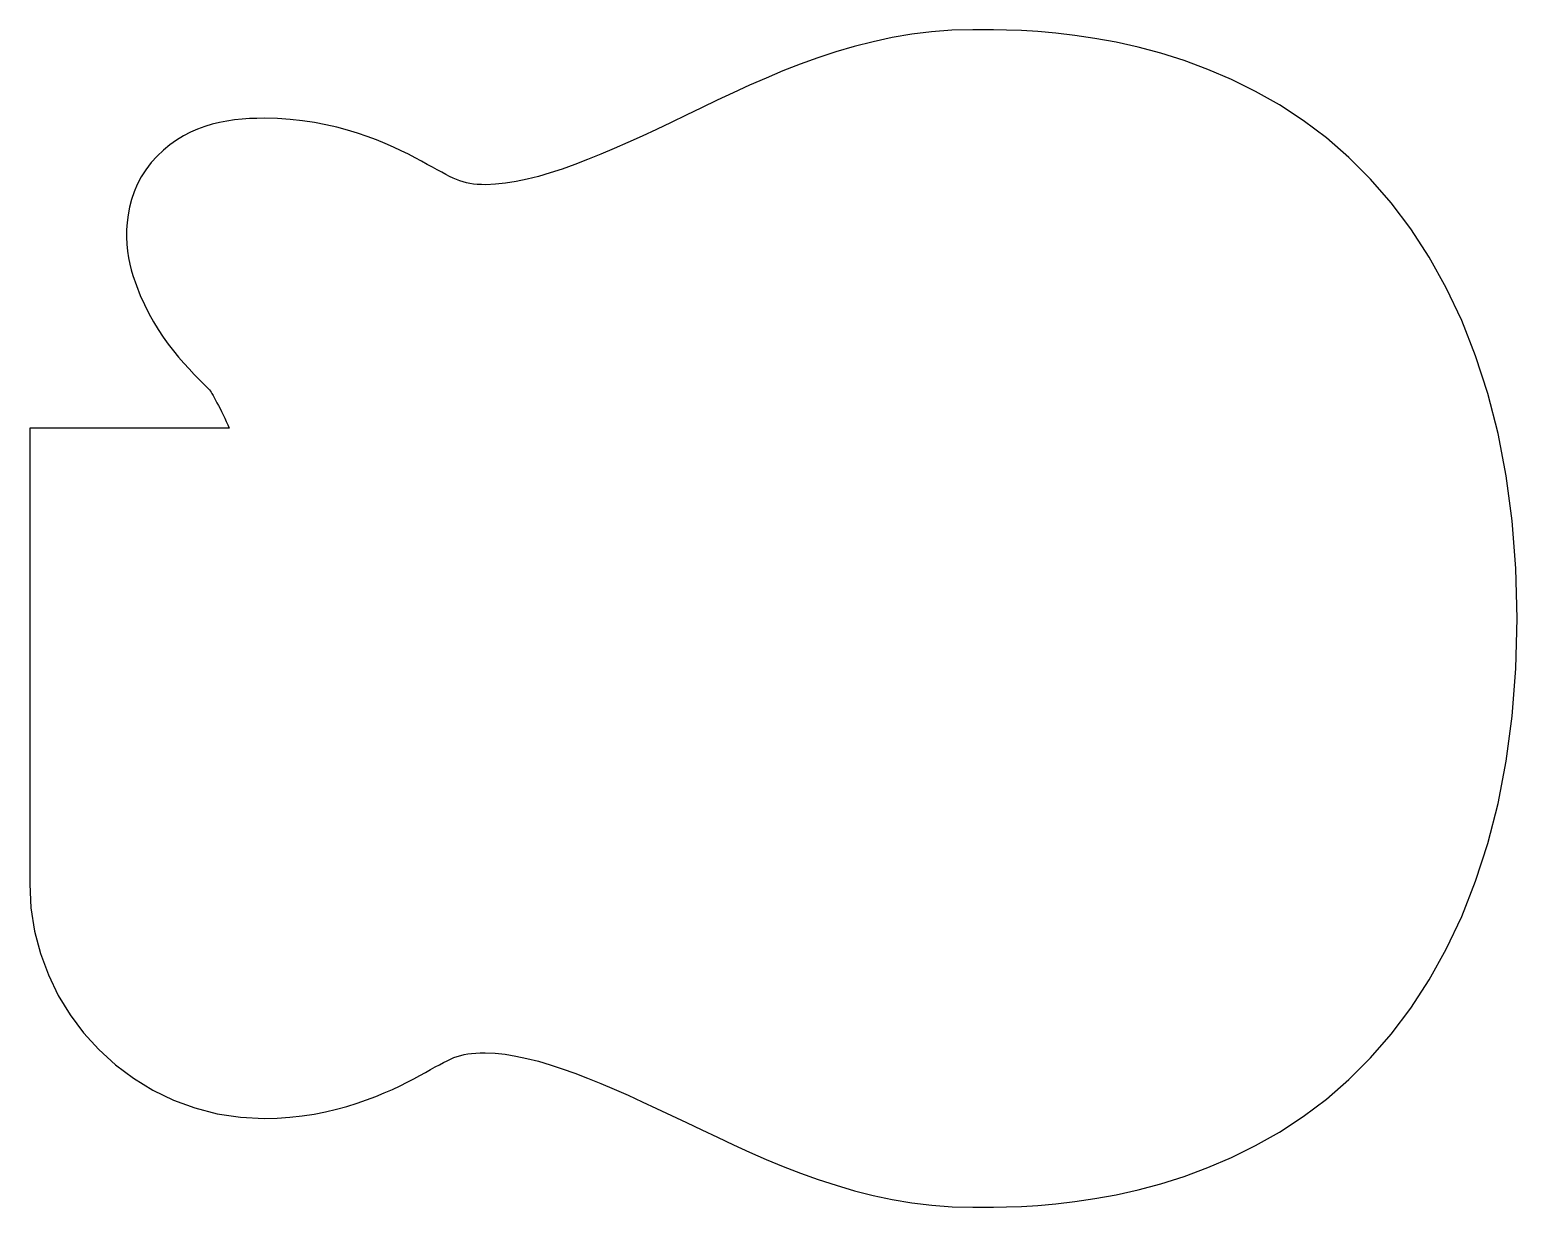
# Model space of a CAD drawing. Extents: x -8 to 328, y 14 to 280.
import ezdxf

# ---------------------------------------------------------------- set-up
doc = ezdxf.new("R2010")
doc.units = 0
doc.layers.add('outerShellOut2', color=7, linetype='CONTINUOUS')

msp = doc.modelspace()

# ---------------------------------------------------------------- linework, layer by layer
at = {"layer": 'outerShellOut2', "color": 7}
for p, q in [((191.71845, 278.97557), (187.30744, 278.226144)), ((196.21975, 279.532857), (191.71845, 278.97557)), ((200.81303, 279.880249), (196.21975, 279.532857)), ((205.5, 279.999992), (200.81303, 279.880249)), ((207.6103, 280.000491), (205.5, 279.999992)), ((210.16942, 279.984711), (207.6103, 280.000491)), ((213.14467, 279.925651), (210.16942, 279.984711)), ((216.50338, 279.796506), (213.14467, 279.925651)), ((220.21285, 279.570471), (216.50338, 279.796506)), ((224.2404, 279.220741), (220.21285, 279.570471)), ((228.55336, 278.720513), (224.2404, 279.220741)), ((178.74947, 276.221893), (174.59912, 275.002579)), ((182.98502, 277.302333), (178.74947, 276.221893)), ((187.30744, 278.226144), (182.98502, 277.302333)), ((233.11903, 278.04298), (228.55336, 278.720513)), ((237.90474, 277.161339), (233.11903, 278.04298)), ((242.8778, 276.048786), (237.90474, 277.161339)), ((248.00553, 274.678514), (242.8778, 276.048786)), ((166.54717, 272.218347), (162.64217, 270.68894)), ((170.53225, 273.662145), (166.54717, 272.218347)), ((174.59912, 275.002579), (170.53225, 273.662145)), ((253.25525, 273.02372), (248.00553, 274.678514)), ((258.59427, 271.0576), (253.25525, 273.02372)), ((158.81556, 269.091678), (155.06564, 267.444316)), ((162.64217, 270.68894), (158.81556, 269.091678)), ((263.98991, 268.753347), (258.59427, 271.0576)), ((151.3907, 265.76461), (147.78906, 264.070315)), ((155.06564, 267.444316), (151.3907, 265.76461)), ((269.40949, 266.084159), (263.98991, 268.753347)), ((274.82032, 263.02323), (269.40949, 266.084159)), ((144.259, 262.379185), (140.79883, 260.708975)), ((147.78906, 264.070315), (144.259, 262.379185)), ((280.16536, 259.530393), (274.82032, 263.02323)), ((35.362132, 259.042309), (33.685592, 258.635125)), ((37.050679, 259.366238), (35.362132, 259.042309)), ((38.746276, 259.614423), (37.050679, 259.366238)), ((40.443964, 259.794379), (38.746276, 259.614423)), ((42.138786, 259.913617), (40.443964, 259.794379)), ((43.825784, 259.979647), (42.138786, 259.913617)), ((45.500001, 259.999987), (43.825784, 259.979647)), ((48.471861, 259.934697), (45.500001, 259.999987)), ((51.349105, 259.746127), (48.471861, 259.934697)), ((54.130481, 259.445246), (51.349105, 259.746127)), ((56.814735, 259.043018), (54.130481, 259.445246)), ((59.400614, 258.55041), (56.814735, 259.043018)), ((137.40549, 259.078993), (134.07833, 257.50155)), ((140.79883, 260.708975), (137.40549, 259.078993)), ((285.38883, 255.577485), (280.16536, 259.530393)), ((27.198658, 256.023579), (25.65652, 255.087426)), ((28.777593, 256.838913), (27.198658, 256.023579)), ((30.388365, 257.54094), (28.777593, 256.838913)), ((32.026017, 258.137173), (30.388365, 257.54094)), ((33.685592, 258.635125), (32.026017, 258.137173)), ((61.886865, 257.978387), (59.400614, 258.55041)), ((64.272235, 257.337914), (61.886865, 257.978387)), ((66.55547, 256.639957), (64.272235, 257.337914)), ((68.735318, 255.895482), (66.55547, 256.639957)), ((70.810526, 255.115453), (68.735318, 255.895482)), ((130.81922, 255.983907), (127.63004, 254.533325)), ((134.07833, 257.50155), (130.81922, 255.983907)), ((290.45991, 251.155702), (285.38883, 255.577485)), ((22.702461, 252.822611), (21.300456, 251.478924)), ((24.156135, 254.022941), (22.702461, 252.822611)), ((25.65652, 255.087426), (24.156135, 254.022941)), ((72.779839, 254.310836), (70.810526, 255.115453)), ((74.642006, 253.492597), (72.779839, 254.310836)), ((76.395773, 252.671701), (74.642006, 253.492597)), ((78.039886, 251.859113), (76.395773, 252.671701)), ((124.51268, 253.157065), (121.46902, 251.862386)), ((127.63004, 254.533325), (124.51268, 253.157065)), ((19.955078, 249.984366), (18.730208, 248.385865)), ((21.300456, 251.478924), (19.955078, 249.984366)), ((79.573093, 251.0658), (78.039886, 251.859113)), ((80.994141, 250.302725), (79.573093, 251.0658)), ((82.295936, 249.589003), (80.994141, 250.302725)), ((83.481321, 248.935164), (82.295936, 249.589003)), ((84.563952, 248.339299), (83.481321, 248.935164)), ((115.61033, 249.54682), (112.79906, 248.540453)), ((118.50094, 250.656551), (115.61033, 249.54682)), ((121.46902, 251.862386), (118.50094, 250.656551)), ((295.34779, 246.256242), (290.45991, 251.155702)), ((17.67988, 246.741963), (16.794281, 245.062568)), ((18.730208, 248.385865), (17.67988, 246.741963)), ((85.557482, 247.799498), (84.563952, 248.339299)), ((86.475565, 247.313853), (85.557482, 247.799498)), ((87.331855, 246.880454), (86.475565, 247.313853)), ((88.140005, 246.497392), (87.331855, 246.880454)), ((88.913671, 246.162758), (88.140005, 246.497392)), ((89.666505, 245.874643), (88.913671, 246.162758)), ((90.412162, 245.631138), (89.666505, 245.874643)), ((91.164295, 245.430332), (90.412162, 245.631138)), ((91.936559, 245.270318), (91.164295, 245.430332)), ((99.9988, 245.313211), (97.703139, 245.079506)), ((102.3851, 245.693844), (99.9988, 245.313211)), ((104.86016, 246.214146), (102.3851, 245.693844)), ((107.42209, 246.866855), (104.86016, 246.214146)), ((110.06902, 247.644711), (107.42209, 246.866855)), ((112.79906, 248.540453), (110.06902, 247.644711)), ((300.02168, 240.870303), (295.34779, 246.256242)), ((16.063597, 243.357592), (15.478015, 241.636945)), ((16.794281, 245.062568), (16.063597, 243.357592)), ((92.742608, 245.149186), (91.936559, 245.270318)), ((93.596095, 245.065026), (92.742608, 245.149186)), ((94.510674, 245.015926), (93.596095, 245.065026)), ((95.5, 244.999986), (94.510674, 245.015926)), ((97.703139, 245.079506), (95.5, 244.999986)), ((15.027721, 239.910536), (14.702901, 238.188275)), ((15.478015, 241.636945), (15.027721, 239.910536)), ((304.45076, 234.989082), (300.02168, 240.870303)), ((14.493742, 236.480072), (14.39043, 234.795838)), ((14.702901, 238.188275), (14.493742, 236.480072)), ((14.39043, 234.795838), (14.38313, 233.145483)), ((14.38313, 233.145483), (14.46207, 231.538915)), ((308.60423, 228.603776), (304.45076, 234.989082)), ((14.46207, 231.538915), (14.617419, 229.986047)), ((14.617419, 229.986047), (14.839362, 228.496786)), ((14.839362, 228.496786), (15.118085, 227.081044)), ((312.45129, 221.705584), (308.60423, 228.603776)), ((15.118085, 227.081044), (15.443774, 225.748731)), ((15.443774, 225.748731), (15.806615, 224.509756)), ((15.806615, 224.509756), (16.601348, 222.192509)), ((16.601348, 222.192509), (17.468082, 219.993364)), ((17.468082, 219.993364), (18.399498, 217.907199)), ((315.96112, 214.285701), (312.45129, 221.705584)), ((18.399498, 217.907199), (19.38828, 215.928893)), ((19.38828, 215.928893), (20.427109, 214.053326)), ((20.427109, 214.053326), (21.508668, 212.275377)), ((21.508668, 212.275377), (22.625638, 210.589925)), ((319.10292, 206.335326), (315.96112, 214.285701)), ((22.625638, 210.589925), (23.770701, 208.991849)), ((23.770701, 208.991849), (24.93654, 207.476028)), ((24.93654, 207.476028), (26.115837, 206.037341)), ((26.115837, 206.037341), (27.301273, 204.670668)), ((321.84589, 197.845656), (319.10292, 206.335326)), ((27.301273, 204.670668), (28.485532, 203.370888)), ((28.485532, 203.370888), (29.661295, 202.132879)), ((29.661295, 202.132879), (30.821243, 200.951521)), ((30.821243, 200.951521), (31.958061, 199.821693)), ((31.958061, 199.821693), (33.064428, 198.738274)), ((33.064428, 198.738274), (33.145218, 198.636352)), ((33.145218, 198.636352), (33.273707, 198.443276)), ((33.273707, 198.443276), (33.445362, 198.165888)), ((33.445362, 198.165888), (33.655652, 197.811029)), ((33.655652, 197.811029), (33.900044, 197.385539)), ((33.900044, 197.385539), (34.174007, 196.89626)), ((34.174007, 196.89626), (34.473009, 196.35003)), ((34.473009, 196.35003), (34.792516, 195.75369)), ((34.792516, 195.75369), (35.127998, 195.11409)), ((35.127998, 195.11409), (35.474921, 194.43806)), ((324.15922, 188.80789), (321.84589, 197.845656)), ((35.474921, 194.43806), (35.828754, 193.73244)), ((35.828754, 193.73244), (36.184965, 193.00408)), ((36.184965, 193.00408), (36.539022, 192.25981)), ((36.539022, 192.25981), (36.886392, 191.50648)), ((-4.684814, 189.99999), (-7.5, 189.99999)), ((-7.5, 189.99999), (-7.5, 185.74999)), ((-1.869629, 189.99999), (-4.684814, 189.99999)), ((0.945557, 189.99999), (-1.869629, 189.99999)), ((3.760742, 189.99999), (0.945557, 189.99999)), ((6.575928, 189.99999), (3.760742, 189.99999)), ((9.391113, 189.99999), (6.575928, 189.99999)), ((12.206299, 189.99999), (9.391113, 189.99999)), ((15.021485, 189.99999), (12.206299, 189.99999)), ((17.83667, 189.99999), (15.021485, 189.99999)), ((20.651856, 189.99999), (17.83667, 189.99999)), ((23.467041, 189.99999), (20.651856, 189.99999)), ((26.282227, 189.99999), (23.467041, 189.99999)), ((29.097412, 189.99999), (26.282227, 189.99999)), ((31.912598, 189.99999), (29.097412, 189.99999)), ((34.727783, 189.99999), (31.912598, 189.99999)), ((37.542944, 189.99999), (34.727783, 189.99999)), ((36.886392, 191.50648), (37.222543, 190.75092)), ((37.222543, 190.75092), (37.542944, 189.99999)), ((326.0121, 179.21322), (324.15922, 188.80789)), ((-7.5, 185.74999), (-7.5, 181.49999)), ((-7.5, 181.49999), (-7.5, 177.24999)), ((327.37372, 169.05285), (326.0121, 179.21322)), ((-7.5, 177.24999), (-7.5, 172.99999)), ((-7.5, 172.99999), (-7.5, 168.74999)), ((-7.5, 168.74999), (-7.5, 164.49999)), ((328.21329, 158.31797), (327.37372, 169.05285)), ((-7.5, 164.49999), (-7.5, 160.24999)), ((-7.5, 160.24999), (-7.5, 155.99999)), ((328.49999, 146.99979), (328.21329, 158.31797)), ((-7.5, 155.99999), (-7.5, 151.74999)), ((-7.5, 151.74999), (-7.5, 147.49999)), ((-7.5, 147.49999), (-7.5, 143.24999)), ((328.21329, 135.68161), (328.49999, 146.99979)), ((-7.5, 143.24999), (-7.5, 138.99999)), ((-7.5, 138.99999), (-7.5, 134.74999)), ((-7.5, 134.74999), (-7.5, 130.49999)), ((327.37372, 124.94673), (328.21329, 135.68161)), ((-7.5, 130.49999), (-7.5, 126.24999)), ((-7.5, 126.24999), (-7.5, 121.99999)), ((326.0121, 114.78636), (327.37372, 124.94673)), ((-7.5, 121.99999), (-7.5, 119.81249)), ((-7.5, 119.81249), (-7.5, 117.62499)), ((-7.5, 117.62499), (-7.5, 115.43749)), ((-7.5, 115.43749), (-7.5, 113.24999)), ((324.15922, 105.19169), (326.0121, 114.78636)), ((-7.5, 113.24999), (-7.5, 111.06249)), ((-7.5, 111.06249), (-7.5, 108.87499)), ((-7.5, 108.87499), (-7.5, 106.68749)), ((-7.5, 106.68749), (-7.5, 104.49999)), ((-7.5, 104.49999), (-7.5, 102.31249)), ((321.84589, 96.15393), (324.15922, 105.19169)), ((-7.5, 102.31249), (-7.5, 100.12499)), ((-7.5, 100.12499), (-7.5, 97.93749)), ((-7.5, 97.93749), (-7.5, 95.74999)), ((-7.5, 95.74999), (-7.5, 93.56249)), ((319.10292, 87.66426), (321.84589, 96.15393)), ((-7.5, 93.56249), (-7.5, 91.37499)), ((-7.5, 91.37499), (-7.5, 89.18749)), ((-7.5, 89.18749), (-7.5, 86.99999)), ((315.96112, 79.71388), (319.10292, 87.66426)), ((-7.5, 86.99999), (-7.223675, 81.6254)), ((-7.223675, 81.6254), (-6.413242, 76.39534)), ((312.45129, 72.294), (315.96112, 79.71388)), ((-6.413242, 76.39534), (-5.096513, 71.33789)), ((-5.096513, 71.33789), (-3.3013, 66.48111)), ((308.60423, 65.39581), (312.45129, 72.294)), ((-3.3013, 66.48111), (-1.055414, 61.85308)), ((304.45076, 59.0105), (308.60423, 65.39581)), ((-1.055414, 61.85308), (1.613331, 57.48187)), ((1.613331, 57.48187), (4.677125, 53.39555)), ((300.02168, 53.12928), (304.45076, 59.0105)), ((4.677125, 53.39555), (8.108155, 49.62218)), ((295.34779, 47.74334), (300.02168, 53.12928)), ((8.108155, 49.62218), (11.878609, 46.18984)), ((85.932445, 46.68058), (86.763939, 47.10062)), ((86.763939, 47.10062), (87.555108, 47.47103)), ((87.555108, 47.47103), (88.321248, 47.79371)), ((88.321248, 47.79371), (89.077655, 48.07057)), ((89.077655, 48.07057), (89.839623, 48.30349)), ((89.839623, 48.30349), (90.622448, 48.49437)), ((90.622448, 48.49437), (91.441426, 48.64512)), ((91.441426, 48.64512), (92.311851, 48.75764)), ((92.311851, 48.75764), (93.24902, 48.83384)), ((93.24902, 48.83384), (94.268228, 48.87554)), ((94.268228, 48.87554), (95.38477, 48.88454)), ((95.38477, 48.88454), (97.605435, 48.79354)), ((97.605435, 48.79354), (99.917387, 48.54947)), ((99.917387, 48.54947), (102.31878, 48.15957)), ((102.31878, 48.15957), (104.80777, 47.63115)), ((104.80777, 47.63115), (107.38251, 46.97149)), ((290.45991, 42.84388), (295.34779, 47.74334)), ((11.878609, 46.18984), (15.960675, 43.12661)), ((79.250949, 43.02237), (80.634768, 43.76951)), ((80.634768, 43.76951), (81.897316, 44.46617)), ((81.897316, 44.46617), (83.043062, 45.10371)), ((83.043062, 45.10371), (84.087302, 45.68402)), ((84.087302, 45.68402), (85.045331, 46.20901)), ((85.045331, 46.20901), (85.932445, 46.68058)), ((107.38251, 46.97149), (110.04114, 46.1879)), ((110.04114, 46.1879), (112.78184, 45.28766)), ((112.78184, 45.28766), (115.60274, 44.27808)), ((115.60274, 44.27808), (118.50201, 43.16644)), ((15.960675, 43.12661), (20.326541, 40.46055)), ((20.326541, 40.46055), (24.948396, 38.21973)), ((72.581349, 39.81352), (74.416363, 40.62651)), ((74.416363, 40.62651), (76.140479, 41.43973)), ((76.140479, 41.43973), (77.75243, 42.24206)), ((77.75243, 42.24206), (79.250949, 43.02237)), ((118.50201, 43.16644), (121.47779, 41.96005)), ((121.47779, 41.96005), (124.52824, 40.6662)), ((124.52824, 40.6662), (127.65152, 39.29218)), ((285.38883, 38.4221), (290.45991, 42.84388)), ((24.948396, 38.21973), (29.798426, 36.43222)), ((64.157669, 36.78659), (66.423598, 37.4873)), ((66.423598, 37.4873), (68.583699, 38.23278)), ((68.583699, 38.23278), (70.636705, 39.0119)), ((70.636705, 39.0119), (72.581349, 39.81352)), ((127.65152, 39.29218), (130.84578, 37.84529)), ((130.84578, 37.84529), (134.10916, 36.33283)), ((280.16536, 34.46919), (285.38883, 38.4221)), ((29.798426, 36.43222), (34.848821, 35.1261)), ((34.848821, 35.1261), (40.071767, 34.32944)), ((40.071767, 34.32944), (45.439454, 34.0703)), ((45.439454, 34.0703), (48.410689, 34.1459)), ((48.410689, 34.1459), (51.284968, 34.34421)), ((51.284968, 34.34421), (54.061024, 34.65409)), ((54.061024, 34.65409), (56.737589, 35.0644)), ((56.737589, 35.0644), (59.313397, 35.56401)), ((59.313397, 35.56401), (61.787179, 36.14178)), ((61.787179, 36.14178), (64.157669, 36.78659)), ((134.10916, 36.33283), (137.43983, 34.76208)), ((137.43983, 34.76208), (140.83594, 33.14035)), ((274.82032, 30.97635), (280.16536, 34.46919)), ((140.83594, 33.14035), (144.29833, 31.47977)), ((144.29833, 31.47977), (147.83017, 29.79931)), ((269.40949, 27.91542), (274.82032, 30.97635)), ((147.83017, 29.79931), (151.43314, 28.1165)), ((151.43314, 28.1165), (155.10889, 26.44885)), ((263.98991, 25.24623), (269.40949, 27.91542)), ((155.10889, 26.44885), (158.85909, 24.81389)), ((158.85909, 24.81389), (162.6854, 23.22916)), ((258.59427, 22.94198), (263.98991, 25.24623)), ((162.6854, 23.22916), (166.58947, 21.71217)), ((166.58947, 21.71217), (170.57298, 20.28046)), ((170.57298, 20.28046), (174.63758, 18.95154)), ((248.00553, 19.32107), (253.25525, 20.97586)), ((253.25525, 20.97586), (258.59427, 22.94198)), ((174.63758, 18.95154), (178.78493, 17.74295)), ((178.78493, 17.74295), (183.01671, 16.67222)), ((233.11903, 15.9566), (237.90474, 16.83824)), ((237.90474, 16.83824), (242.8778, 17.9508)), ((242.8778, 17.9508), (248.00553, 19.32107)), ((183.01671, 16.67222), (187.33456, 15.75686)), ((187.33456, 15.75686), (191.74015, 15.0144)), ((191.74015, 15.0144), (196.23515, 14.46238)), ((196.23515, 14.46238), (200.82121, 14.11831)), ((200.82121, 14.11831), (205.5, 13.99973)), ((205.5, 13.99973), (207.6103, 13.99903)), ((207.6103, 13.99903), (210.16942, 14.01483)), ((210.16942, 14.01483), (213.14467, 14.07393)), ((213.14467, 14.07393), (216.50338, 14.20308)), ((216.50338, 14.20308), (220.21285, 14.42911)), ((220.21285, 14.42911), (224.2404, 14.77884)), ((224.2404, 14.77884), (228.55336, 15.27907)), ((228.55336, 15.27907), (233.11903, 15.9566))]:
    msp.add_line(p, q, dxfattribs=at)

doc.saveas('drawing.dxf')
